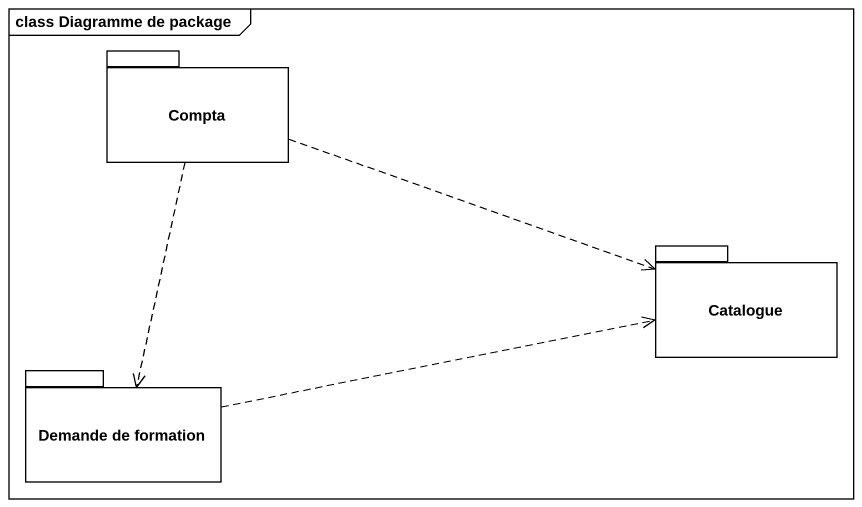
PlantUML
@startuml
mainframe class Diagramme de package
package Compta {
}
package Catalogue {
}
package "Demande de formation" as Demande_de_formation {
}
Compta .right.> Catalogue
Compta ..> Demande_de_formation
Demande_de_formation .right.> Catalogue
@enduml
